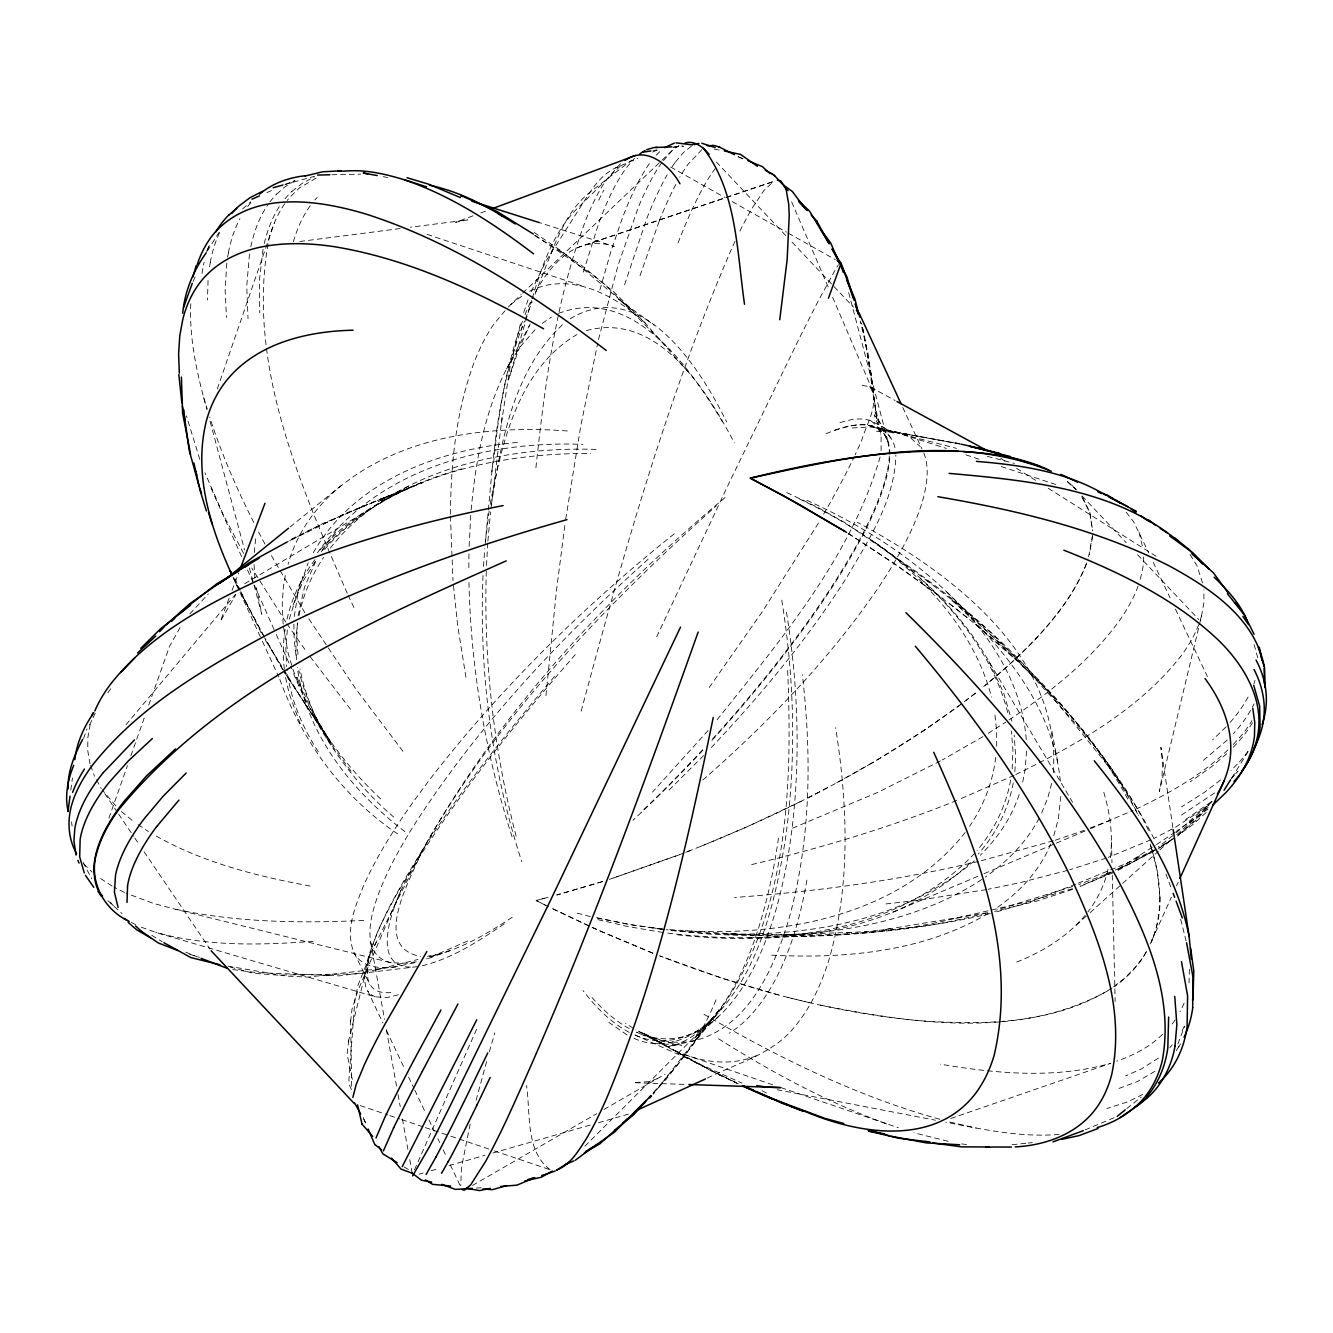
<?xml version="1.0" encoding="UTF-8"?>
<svg xmlns="http://www.w3.org/2000/svg" width="1333" height="1333" viewBox="0 0 1333 1333"><rect width="100%" height="100%" fill="white"/><g stroke="black" fill="none" stroke-linecap="round" stroke-linejoin="round"><path stroke-width="0.75" stroke-dasharray="5 3.75" d="M450.437 516.154L452.97 580.588M450.454 514.205C450.837 463.701 456.003 412.464 473.282 364.692A280.18 129.251 82.3 0 1 493.86 324.136L506.957 308.39M468.933 553.945L468.816 571.024M293.877 624.111L294.143 639.39L296.426 658.769M1026.543 751.112L1025.144 769.608L1022.311 784.037M1189.019 982.971L1189.486 966.492M469.116 546.447L470.732 515.338M486.295 571.24C483.562 660.568 493.743 750.296 516.271 836.757M254.286 552.495L255.836 536.599M350.596 1021.545L351.995 1009.298L357.944 990.519L400.933 890.527C475.381 740.898 592.652 616.346 716.304 505.874M996.651 746.263L996.651 731.284L994.668 712.339M1060.801 796.418L1058.335 819.045L1053.453 837.024M486.495 565.525L487.745 542.964M483.013 575.456C478.997 672.132 491.794 769.691 521.786 861.735M1014.846 771.74L1015.696 756.477L1014.163 735.05M483.496 566.458L484.779 548.696M1143.597 557.011L1142.981 567.175L1140.182 579.855M208.048 280.447L207.498 300.008M297.326 623.277L296.842 638.307L298.175 657.369M190.786 303.724C189.119 339.632 197.367 375.04 206.865 409.431M1110.356 857.785C1113.188 835.358 1110.022 812.63 1103.441 791.102M487.878 541.115L490.561 512.022M1092.543 536.682L1089.361 554.678M294.26 616.562L298.359 590.769L308.19 562.776M471.166 509.989C475.531 461.651 484.346 412.647 506.457 369.008L530.217 324.052M545.947 695.676L556.394 591.002L565.159 522.986M1012.18 769.041L1012.93 750.229L1011.364 731.051M485.112 544.897L492.444 465.817C497.176 418.612 505.007 371.191 522.319 326.802M491.894 471.765L492.444 465.817M485.412 541.698L489.128 511.072M1053.37 772.573C1061.118 654.703 949.946 572.007 857.286 522.286M493.593 462.934C498.275 414.013 506.007 364.859 523.402 318.67M535.916 467.716C544.864 384.237 555.911 299.775 585.504 220.745A198 56.752 -82.2 0 1 606.082 180.188L620.611 163.526M881.096 450.687L881.096 436.474L874.181 399.733L874.381 400.883L868.133 353.845L860.252 321.036M1092.643 534.633L1088.494 557.294M501.375 423.244L510.206 366.075L520.986 321.47M226.76 263.168L225.127 290.594L226.477 317.437M491.011 508.223L502.108 417.212M491.394 504.94C500.991 440.973 513.755 369.441 563.626 323.636M287.295 629.942L285.845 648.171L286.612 666.667M995.718 757.361C992.835 782.004 983.621 805.782 969.641 826.243M70.832 790.052L72.449 777.905M298.092 615.846L304.574 586.97L316.438 559.71M565.742 519.104L580.671 426.427L597.617 343.531M249.488 254.003L246.738 286.012L248.021 318.654M490.144 504.474C501.775 442.539 518.554 369.058 576.922 334.55M202.016 273.498L202.716 269.183A191.452 116.538 60.1 0 1 204.099 262.184M209.581 266.833L210.314 262.518M90.177 724.452L87.828 737.749L87.778 750.862L89.994 763.709M227.626 257.202L228.393 252.853M1172.89 827.576L1160.893 747.263L1162.526 762.343L1162.009 777.139L1159.36 791.585L1201.633 615.396L1203.932 602.416L1203.916 589.786M1010.631 780.105C1006.065 806.015 994.068 830.392 977.122 850.454M263.051 249.304L259.385 280.613L259.718 312.688M880.113 457.002C850.704 558.16 779.705 640.956 715.338 722.003M1108.04 869.116L1107.273 872.882A246.188 165.975 21.9 0 1 1087.895 911.905M250.854 246.738L251.47 243.906A191.802 110.622 66.5 0 1 267.916 204.682M348.729 1040.057L347.113 1054.22L353.062 1083.079M1051.62 783.471L1047.871 797.651L1040.906 814.78M289.244 619.178L302.608 576.556M470.149 1124.186L461.468 1167.558L460.735 1185.72M598.484 339.582L617.945 265.617L638.34 207.282A189.236 43.739 -78.1 0 1 658.919 166.742L662.301 162.093M554.528 676.414C492.927 749.246 432.658 824.51 388.203 909.306C378.289 929.751 343.331 999.517 394.335 992.185M348.263 1041.989L370.024 954.661M476.114 1100.192L487.211 1059.368M581.171 711.172C623.244 554.545 667.233 397.517 731.767 248.405A195.151 25.21 -71.3 0 1 735.033 241.34M599.883 289.977L610.964 251.237L622.461 217.846A192.785 46.888 -79 0 1 651.121 161.276M583.337 272.099L598.85 222.911A196.251 52.587 -80.8 0 1 627.51 166.325L634.491 158.46M489.378 1051.754L494.826 1032.875M508.539 379.988L531.634 300.525M532.2 298.542C541.665 267.017 552.562 233.991 575.923 209.814L623.078 163.292M624.594 284.745L646.805 218.495A191.169 41.706 -77.2 0 1 667.183 174.79M509.839 375.556L518.237 350.662L529.468 325.469M640.007 275.698L659.302 220.911M523.719 312.522L528.051 299.825M293.06 605.065L303.108 581.205L315.005 561.81M217.296 388.986L274.498 222.494M108.906 818.195L127.468 765.525M130.901 755.761L144.647 716.754M148.763 705.057L169.491 646.472L180.755 626.293M1019.178 794.635C1011.43 817.646 997.551 838.29 980.288 855.253M83.512 738.499L87.012 728.918M229.176 598.084L220.395 621.278L235.841 594.551M232.092 590.352L238.674 572.94M1177.872 1043.922L1184.454 1026.81M414.48 1169.874L477.197 1027.943M520.803 330.701L524.585 321.036M525.319 319.17L532.1 301.791M535.083 294.176L552.429 249.821C561.176 228.726 571.524 206.848 589.803 192.319L631.709 160.093M550.879 253.837L552.429 249.821M1086.262 564.142C1066.083 613.863 1025.41 651.587 985.154 685.429M678.014 242.956L683.429 229.426A191.769 34.458 -74.6 0 1 712.105 172.873L715.171 168.658M531.084 291.844L546.047 260.935L587.77 195.601C594.835 184.604 603.382 173.707 615.446 167.958L637.807 158.377M400.933 890.527C391.186 912.172 370.141 969.391 413.83 967.025M1050.787 843.972C1039.673 870.682 1019.262 892.727 995.434 908.739M193.102 281.413L195.634 275.781M206.565 251.387L209.098 245.755M1151.812 940.498L1171.39 897.226M1176.506 885.945L1178.205 882.179M656.702 636.724L729.718 481.63L798.267 340.432A223.794 5.399 -64.6 0 1 818.829 299.875L836.091 268.333M89.578 724.952L92.194 719.503M93.06 717.704L95.693 712.255M725.169 497.526C605.649 597.251 497.709 714.638 421.961 851.354L371.29 952.112L357.977 985.254L354.928 999.75L348.913 1079.98L349.179 1084.279L351.879 1090.827M421.961 851.354C411.231 877.78 370.357 946.713 420.378 956.461M374.473 945.647L376.156 942.314M506.457 369.008L519.22 347.946L535.649 329.001M1039.207 818.112C1026.71 841.956 1007.331 861.635 985.404 876.997M313.272 552.778C353.995 480.88 439.323 449.404 517.754 442.373M823.611 514.155L827.726 507.057A308.823 43.506 -54.2 0 0 854.303 456.569M818.479 523.019L762.309 611.697L708.323 688.811M1176.306 1050.654L1179.455 1045.555M1231.709 777.989L1248.038 751.695M207.315 251.071L219.029 232.359M836.874 267.133L838.457 264.717M322.236 550.012L335.999 531.55M107.84 692.827L112.539 686.228M663.434 160.543L672.365 150.346L678.914 145.464M675.464 161.993L683.546 152.445L691.377 146.247M719.037 1009.748L653.27 1094.276M965.192 832.492C899.775 915.354 785.004 936.333 684.995 930.817M652.903 1093.627L666.15 1079.263L722.053 1007.315C788.719 909.822 792.435 784.171 787.62 670.099M722.053 1007.315C702.908 1034.325 666.3 1053.603 633.991 1038.274M189.886 613.846L208.315 593.935M125.935 724.802L235.408 594.451M708.14 730.467L652.504 792.102M324.602 549.496C359.86 508.323 410.314 483.212 461.818 468.833M1211.414 801.633L1194.985 820.062L1178.155 834.925M1231.359 778.672L1238.024 771.024A193.135 115.005 -9.1 0 1 1235.191 774.24L1232.075 777.389M317.337 552.945C376.906 469.483 484.979 440.49 582.904 444.372M575.239 654.653C510.172 729.418 447.471 807.098 397.517 892.96A274.381 52.737 -50.8 0 0 376.939 933.517L368.658 955.628L364.875 973.357L364.692 980.488L365.659 986.437L382.854 1022.894M653.487 1092.527L679.663 1062.334L711.239 1019.145L693.76 1039.007L718.187 1016.862M1230.092 722.469L1232.009 720.27A190.702 106.99 -15.4 0 0 1249.771 693.693M1233.392 744.381L1242.589 734.083A188.42 108.14 -13.2 0 0 1251.954 720.686M974.573 853.42C896.626 936.049 771.457 946.247 664.867 932.75M1016.712 962.059C1043.339 951.512 1068.599 935.966 1086.712 913.438M319.953 549.946C347.68 518.92 384.454 497.276 422.994 482.446L370.324 503.207L313.072 528.318L288.461 540.598M1208.081 807.231L1196.534 819.845L1176.306 836.541M1233.275 747.296L1236.324 744.047A190.969 109.906 -12.9 0 0 1253.52 721.036M656.169 155.228L661.201 150.296M711.289 747.546C761.076 694.86 807.698 638.79 846.688 577.556C868.766 539.848 894.893 500.058 895.859 454.953M1237.241 764.226L1230.992 770.591M508.206 307.107L521.17 294.526M1226.11 726.852L1212.547 739.898M703.557 755.594L668.2 790.919M584.82 1146.23L712.655 1018.895C759.127 971.89 774.59 903.957 785.17 840.89C796.617 760.76 794.551 678.93 781.605 599.1M1206.182 812.497L1192.868 824.544L1177.339 836.074M1227.176 740.098L1200.866 762.459M276.781 194.035L284.362 187.303L295.709 180.088M1162.559 1034.275C1149.879 1046.955 1133.5 1055.436 1116.637 1061.151M522.669 293.093L672.365 150.346M1226.76 753.728L1211.964 766.408L1190.286 781.804M1227.91 749.912C1201.6 775.173 1169.391 793.202 1136.699 808.798M648.105 559.277C559.21 639.107 476.348 727.268 412.014 828.376A312.705 77.864 -46.8 0 0 377.822 895.776C372.74 910.572 368.075 926.368 370.674 942.148L384.537 1019.378M1076.164 925.185L1088.544 914.038M1090.094 912.655L1158.227 851.37M1159.777 849.987L1170.607 840.24M1176.806 834.658L1209.314 805.415M291.994 191.352L302.508 183.138L314.388 176.939M974.356 860.868C890.811 932.034 772.623 941.281 667.75 930.117M702.858 779.988C767.108 723.686 827.077 661.701 875.848 591.352A324.186 96.426 -43.2 0 0 923.536 497.359C927.151 482.863 929.434 467 923.702 452.72M1176.073 832.842L1212.13 801.4M242.606 208.914L250.854 201.75M567.358 430.976C485.162 424.81 394.018 436.841 330.934 494.576A326.702 220.112 21.1 0 0 288.078 564.176M1172.94 835.574L1158.31 847.022M983.754 686.495C1014.946 661.035 1044.539 632.942 1067.45 599.633A234.391 102.208 -31.2 0 0 1088.028 559.077M712.655 1018.895C692.477 1039.007 660.202 1047.688 633.991 1034.458M1220.545 779.988L1204.582 792.202L1181.505 806.898M290.127 526.935L343.181 483.946M510.689 304.524L523.202 295.11M1126.835 1108.589L1141.198 1097.042M1207.931 809.131L1176.139 831.442M674.231 533.817C584.537 605.649 501.725 686.678 431.242 777.589C405.682 811.33 381.305 846.455 363.792 885.162C355.428 905.907 344.88 930.167 353.878 952.395L369.708 984.354M975.773 692.96L966.058 700.475M1113.738 986.653L1125.052 977.789L1136.016 966.492A217.329 146.83 27.2 0 0 1146.847 950.762M964.276 701.758L977.422 691.594M1214.68 792.902L1179.505 816.346M1211.03 801.999L1185.57 819.528M542.264 323.352L551.445 317.121M1158.494 1058.002L1141.515 1068.866L1125.702 1075.864M701.958 149.563L687.961 164.409A190.969 39.207 -76.3 0 0 679.78 177.222M961.093 704.241L924.102 730.367L883.679 756.011A486.228 212.114 -31.2 0 1 871.615 763.276M960.993 704.307C877.164 766.225 783.554 813.93 686.728 851.904M1208.981 805.132L1175.356 827.343L1154.411 838.224M1174.706 837.691L1158.41 848.371M1170.474 840.64L1157.977 848.904M504.224 923.919C478.53 941.065 451.937 958.827 421.461 965.958M1009.081 719.92C1050.237 692.177 1090.227 660.901 1119.603 620.412A216.946 101.958 -27.6 0 0 1138.999 583.554M1154.978 1071.315L1137.382 1081.53L1116.721 1089.294M1118.487 868.749L1155.444 845.289M1156.477 844.589L1175.373 831.959M1135.866 858.385L1139.915 855.686M1189.119 822.761L1193.402 819.912M512.222 917.254C485.645 934.8 457.402 951.345 425.727 957.494M1152.962 850.704L1117.97 870.432M981.755 879.497C923.736 917.671 853.337 931.55 784.937 935.133M570.141 318.82C641.573 275.464 700.208 368.175 726.685 422.011M988.203 733.3L1005.782 722.169M1173.123 838.857L1159.693 847.005M1107.623 990.869C1019.262 1039.94 911.855 1023.377 817.296 1004.515M988.17 913.422C923.036 952.179 844.372 958.994 770.174 955.078M1112.122 987.92C1054.903 1024.494 983.404 1025.327 917.87 1020.545C829.409 1012.214 743.114 988.003 660.418 956.128M1156.761 849.354L1128.218 864.484L1115.238 870.016M244.755 583.704L372.54 507.64C437.391 467.3 515.221 453.137 590.702 453.437M982.938 736.649L942.264 759.943M871.582 763.209L833.925 784.304M1153.562 851.57L1115.504 870.699M472.515 1185.437L596.751 1113.638M603.949 1109.489L665.167 1074.115M289.761 540.615L323.003 523.452L388.769 495.843M1142.831 1094.41L1128.101 1101.691L1106.973 1108.506M576.956 247.821L724.286 198.134L585.97 244.722C567.941 249.338 554.245 263.251 543.981 278.114A250.221 94.743 -89.6 0 0 534.05 294.893M940.431 760.943L878.58 792.035L789.786 829.343M1154.961 849.638L1129.384 862.201L1077.78 883.329M827.476 787.736L807.865 797.9M408.281 486.462L377.656 501.958L409.331 488.011L347.147 512.672L287.045 542.064M467.65 940.998L426.66 958.877M801.233 801.25L746.98 826.86L698.109 847.488M707.39 1078.097C737.399 1062.851 773.307 1054.17 794.985 1026.377A311.572 155.328 78 0 0 829.176 958.977C850.887 883.962 847.588 804.149 835.658 727.735M1109.073 873.665L1079.913 886.595M1014.046 775.389L958.56 799.717M1015.829 774.54C1076.664 744.647 1138.449 710.072 1181.055 655.953A200.233 102.374 -22.6 0 0 1199.3 622.944M1112.888 872.815L1079.947 886.128M1150.862 839.807L1108.206 857.369M677.781 934.866C777.189 945.647 889.827 935.699 967.175 865.7A322.119 215.08 15.1 0 0 972.907 859.968M266.933 192.602L272.549 190.136M285.662 184.371L295.026 180.255M1090.527 828.676L1133.083 810.381M558.56 313.405C632.808 284.995 690.094 367.658 722.486 421.944M316.138 178.072L299.525 187.87L289.728 197.401A192.135 109.039 68.1 0 0 287.195 200.483M652.587 152.045L658.302 149.579M615.446 167.958L617.362 167.142M1105.973 873.948L1113.388 870.799M892.743 912.289L982.121 874.498M984.037 873.698L1054.386 843.939M1056.303 843.139L1088.628 829.476M1085.162 1129.884L1107.673 1120.42M1109.506 1119.637L1115.171 1117.254M1113.705 871.482L1078.847 884.529M529.701 291.211C570.157 270.899 615.629 295.343 645.489 323.336M956.727 800.483C889.877 827.46 820.645 848.171 750.562 864.834M383.954 497.809L424.477 481.363M1075.848 884.112L1031.325 901.508L996.401 911.955M449.521 950.729L426.443 959.193M380.088 499.159L385.07 497.209M685.762 852.337L691.061 850.271M1090.094 828.06L1111.439 819.828M683.996 853.037L609.564 879.363M657.302 1078.664L649.354 1081.613L633.442 1082.679L687.095 1084.479M473.015 215.829L455.603 222.294L467.716 219.862L410.381 227.243M480.746 212.963L488.495 210.081M679.097 854.92L609.997 879.13M1072.548 889.411L1037.057 900.958L994.618 911.339M950.762 1118.504L1110.856 1063.267C1055.319 1079.063 996.451 1073.715 940.332 1064.151M1055.286 840.223L1084.279 830.309M726.068 197.467L775.389 180.838M726.252 197.467L773.39 181.571L763.859 190.619L752.329 207.848A195.151 25.21 -71.3 0 0 739.015 232.992M1072.565 888.678L1029.976 901.125L945.514 920.636C898.042 931.584 849.254 935.333 800.65 936.482M756.278 1055.786C729.168 1067.033 698.192 1061.984 672.532 1049.304M839.99 422.544L853.637 419.079L864.7 418.929L870.949 420.828L895.276 433.625L883.412 429.992L958.927 443.739M1106.29 858.102L1069.733 869.749M398.367 994.801L387.353 997.501L375.356 996.851L155.644 932.317L140.515 926.935M602.349 881.58L556.744 894.976M586.32 330.617C657.652 311.272 706.373 389.719 734.333 442.789M602.499 881.613L556.861 895.026M1072.648 886.528L997.317 909.723M1053.37 840.79L980.471 860.935M419.145 1174.156L423.128 1173.023M431.109 1170.741L439.074 1168.441M449.038 1165.592L484.912 1155.294M492.893 1153.012L590.536 1124.985M598.517 1122.703L628.41 1114.138M1067.816 870.299L1020.128 882.629L988.153 889.261M673.232 1045.239L668.799 1046.388L694.876 1040.623C748.38 1026.61 773.523 969.324 788.32 921.086C810.981 841.24 811.88 756.677 802.349 674.715M284.929 184.487L314.338 176.356M414.663 962.709L395.868 966.792L307.79 977.139L285.978 976.039L228.176 966.175M985.853 913.038C921.37 930.551 854.153 935.816 787.52 934.9M547.346 897.492L536.066 900.491L548.863 906.94L536.066 900.491L548.163 897.359M232.725 969.591L257.069 972.657L339.149 975.889L365.392 972.44L417.912 959.477M376.406 969.974L380.205 969.008M439.74 953.945L427.476 956.261M990.252 913.505C942.364 925.235 893.127 930.784 843.906 932.7M978.489 861.401C898.425 880.546 816.579 891.477 734.533 897.476M694.876 1040.623C674.731 1045.172 653.52 1039.957 635.891 1029.826M987.753 912.722L885.479 929.451C837.524 937.016 788.753 937.349 740.398 934.4L668.316 929.551M986.187 889.611L920.087 900.042L884.262 904.141M852.32 427.993L870.316 426.91L906.573 434.008M652.937 150.612L656.936 149.979M672.932 147.48L682.913 145.93M416.213 961.76L406.915 963.226L391.269 962.759L173.673 908.806L153.445 903.424L126.268 893.227M885.479 929.451L891.627 928.484M955.828 918.304L963.059 917.154M585.97 244.722L595.218 243.456L604.649 244.006L614.263 246.405L539.149 222.561M299.792 241.49L400.133 228.56M325.902 975.756L329.751 975.273M395.868 966.792C381.021 969.158 361.343 967.725 353.878 952.395M417.529 966.625L356.794 973.89L277.614 975.106L253.353 973.29L229.043 966.742M1012.114 1144.714L1026.26 1143.247M1028.293 1143.031L1032.342 1142.614M313.172 941.365C260.701 945.18 206.782 946.697 155.644 932.317M476.264 1188.086L482.379 1187.67M1059.185 1134.433C1020.928 1137.616 983.004 1129.434 945.664 1122.169M851.52 932.384L747.813 935.749L709.739 934.15L666.217 929.734M363.709 920.437C300.258 923.336 235.958 922.619 173.673 908.806M673.715 146.797L683.796 146.463M748.996 937.749L807.448 936.316M331.867 174.74L360.693 174.156M862.234 385.437L869.666 386.62L895.176 400.533M876.497 431.242L895.309 432.159L946.33 448.421M727.585 934.166L795.118 935M732.917 933.916L740.398 934.4M654.786 1043.472L681.48 1045.255L660.118 1040.79L641.19 1032.275L716.321 1073.365L736.699 1083.179M662.751 929.001L629.259 924.502L595.901 917.887M661.701 929.384L631.459 924.802L595.268 917.371M961.593 1143.897L967.558 1144.68M664.6 929.518L651.637 927.651M662.918 932.483L627.91 926.535L594.968 918.97M904.307 433.625L959.627 443.756M383.271 176.706L387.553 177.506M714.288 149.079L720.27 150.212M777.122 1089.711L935.516 1120.22M310.106 886.045C256.702 876.148 202.883 862.601 155.344 835.558M948.03 1141.265L913.955 1132.8M873.698 427.393C884.979 428.843 893.893 438.424 895.243 449.604M949.646 1122.036L976.123 1128.035M959.993 444.122L896.792 432.409L900.991 433.208L870.316 425.744M809.598 1002.766L786.253 997.017M590.386 916.587L573.89 912.339M955.694 442.756L958.527 443.472M868.733 425.577L956.494 448.371M987.403 456.369L1014.396 463.401M778.389 994.951L722.569 978.389L659.268 955.778M939.748 1119.253C855.969 1096.076 777.489 1057.069 702.624 1013.497M391.269 962.759C380.821 961.026 372.39 952.595 370.674 942.148M189.586 954.261L199.45 957.377M965.942 454.886L981.638 460.068M1001.25 466.533L1056.186 484.629M781.055 1087.661L898.375 1127.768M427.093 234.391L584.604 286.762M360.243 1105.59L387.853 1114.921M389.819 1115.588L399.683 1118.92M401.65 1119.587L423.344 1126.918M425.327 1127.585L448.988 1135.583M450.954 1136.249L492.377 1150.246M494.36 1150.912L549.579 1169.558M685.262 1054.786L773.223 1084.979M886.612 1123.886C826.76 1102.108 770.457 1071.632 716.721 1037.641M652.737 953.212L592.469 927.668M653.053 953.212L601.583 931.767L550.562 907.656M738.299 156.877L744.081 159.194M550.046 1169.624C525.269 1151.262 530.601 1112.855 526.552 1085.429M185.67 952.145L197.217 956.794M124.469 892.427L113.855 887.078M786.837 492.593L816.746 506.873L845.105 522.786L913.088 569.391C963.759 605.749 1011.247 647.205 1051.154 695.276L1095.443 750.096C1118.337 778.289 1139.232 808.348 1155.144 841.073M634.841 1034.875L742.064 1083.146M903.174 434.208L909.972 437.291L920.253 446.572M806.848 500.308C857.919 523.352 906.357 553.295 946.947 592.152L1033.442 676.514C1074.715 717.471 1113.022 762.759 1138.515 815.413M638.49 1031.259L711.422 1070.949L737.882 1083.312M589.219 926.185L552.079 908.539M719.253 1074.815L723.153 1076.597M799.35 498.859C841.406 518.937 881.246 544.014 916.221 574.89M131.184 922.386L136.782 925.119M786.437 612.23A350.462 151.729 85.3 0 1 636.491 1032.175L664.367 1044.239L652.637 1038.374L698.292 1063.801M694.676 1062.001L738.865 1084.212M738.115 156.528L743.547 159.277M375.356 996.851L371.007 994.635L367.758 991.152M762.009 1090.761L769.158 1094.426M870.949 420.828L877.331 426.31L880.846 434.991M627.093 1034.958L608.881 1022.394M670.666 167.008L724.969 197.551M732.2 201.616L786.487 232.159M788.303 233.175L835.358 259.652M112.105 886.095L97.759 876.664M629.209 1032.342C610.647 1022.428 595.701 1007.098 583.021 990.552M558.994 250.387L581.555 265.417L604.649 284.246L670.349 350.329M534.633 235.641L562.709 252.62M151.762 935.316L162.143 941.665M534.216 232.475L563.442 252.454L631.375 309.439L618.629 299.375L654.17 325.085M633.292 1028.326L625.51 1023.294M404.182 1166.942L409.464 1170.174M848.071 533.35L894.876 563.859L943.097 598.7M1000.716 458.335L1005.998 461.668M1016.546 468.316L1037.657 481.613M1048.205 488.261L1157.211 556.961M848.305 533.533C962.093 606.782 1076.264 693.793 1139.065 816.846M138.132 824.66L148.396 831.509M535.083 235.208L593.068 275.148L614.813 292.827L644.156 321.903L688.628 372.54M871.665 540.182C925.802 578.689 974.373 631.359 991.502 697.059M876.364 543.414C921.086 574.806 961.743 613.613 988.919 661.435L1072.615 802.316M926.135 580.005L960.96 606.782L992.219 634.008L1014.446 656.419L1065.667 712.455C1098.275 748.363 1128.251 787.42 1149.013 831.475M882.646 548.013L932.117 584.404M397.667 833.925C342.431 796.734 302.158 741.148 279.597 678.797M949.713 603.782L969.058 619.129M1067.3 481.646L1076.331 489.911M121.386 811.547L134.7 822.378M1067.633 481.63L1076.131 489.428M975.339 624.277L1016.962 660.751M393.802 817.112C359.81 788.253 332.85 752.062 311.605 713.022L319.67 725.619L286.045 674.948M107.856 900.641L122.086 913.638M920.12 578.372C960.61 615.279 995.584 661.401 1008.464 715.504M1022.544 666L1033.442 676.514M946.947 592.152C987.62 631.275 1022.144 682.029 1026.243 739.815M380.671 798.934C342.498 763.059 311.605 719.47 292.377 670.616M83.846 863.917L91.994 872.049M115.804 805.882L102.374 789.919M1082.029 495.943L1126.185 542.681M1137.582 554.745L1198.834 619.578M716.271 161.943L786.303 236.074M792.019 242.123L853.487 307.19M869.666 386.62C880.663 402.549 866.55 423.511 861.918 439.657A308.823 43.506 -54.2 0 1 855.153 454.786M1072.049 485.395L1075.931 489.544M110.256 902.208L115.638 908.306M351.012 771.057L334.2 748.463L283.712 671.149M350.529 709.273L309.139 655.336M402.916 751.262L355.811 688.911L305.973 614.563M1126.252 512.222L1133.667 521.919L1148.829 552.928M890.827 437.99L874.165 414.78L877.664 423.944L864.017 332.717L860.851 322.253M286.945 623.777L306.79 652.154M265.25 639.873L308.406 709.206M305.324 704.69L330.551 741.748L311.056 709.623L296.842 677.147L306.74 705.107M104.724 793.568L117.437 812.364M118.604 814.08L133.633 836.291M134.8 837.99L139.415 844.822M144.047 851.67L209.981 949.063M285.862 622.128L251.737 567.941M1081.779 496.742L1089.894 512.722L1092.493 530.867M331.667 744.647C316.854 721.903 305.157 696.942 298.842 670.499M318.287 751.745C302.291 727.268 290.661 699.542 287.028 670.382M1082.896 498.009L1089.761 512.305L1092.71 530.984M282.696 669.516L264.784 638.224M304.907 612.847L269.783 552.912M1190.119 554.561L1197.001 565.809L1202.766 583.687M1127.751 799C1095.176 738.999 1049.821 686.895 998.784 641.889L950.746 599.15C1004.382 647.555 1055.003 709.872 1060.618 784.72M329.151 742.031C315.421 719.537 304.974 694.86 300.008 668.916M283.146 670.182L265.534 638.974M243.606 553.412L222.944 514.088L204.932 472.765M264.517 637.157L240.123 592.285M261.301 633.042L243.456 597.617M363.726 1119.387L365.742 1123.019M96.426 779.738L101.241 788.436M265 544.097L258.369 531.634M83.046 862.368L91.81 878.83M263.834 636.391L233.542 578.022M988.919 661.435L1003.816 693.36L1011.847 721.236M253.787 522.469C236.558 488.478 221.345 453.387 209.681 417.079M386.403 1030.376L405.032 1069.583M408.581 1077.064L413.897 1088.261M414.796 1090.127L425.444 1112.538M428.993 1120.003L434.308 1131.217M437.857 1138.682L439.64 1142.414M443.189 1149.896L446.738 1157.361M450.287 1164.825L460.935 1187.236M1153.262 562.293L1170.124 597.9M1175.439 609.131L1207.398 676.597M237.541 587.003L233.492 578.272M347.247 593.285C299.275 482.846 245.289 360.86 269.149 237.957A192.135 109.039 68.1 0 1 285.962 202.099M348.096 595.101L354.045 607.798M902.791 407.481L921.969 448.938M233.142 577.439L239.174 590.586M240.023 592.452L261.535 639.373M262.401 641.256L278.747 676.914M234.975 578.689L240.123 590.169M240.756 591.569L245.722 602.616M211.114 488.195L241.59 556.594M247.521 569.907L253.437 583.204M254.286 585.104L275.448 632.608M276.298 634.508L291.527 668.716M791.669 201.883L828.559 287.845M832.658 297.392L871.999 389.086M363.276 1117.587L365.925 1123.752M886.712 439.407L875.198 411.814L876.597 418.029L871.115 373.723L861.751 323.552M300.242 723.836L289.178 693.71L285.812 678.58A339.715 223.377 9.2 0 1 284.579 671.032M292.86 669.183L299.159 685.829M1165.892 873.981L1171.724 889.528M90.644 765.509L94.493 776.256M199.8 459.402L186.437 415.863M1150.196 844.039L1151.212 847.138M512.072 836.707C485.595 754.661 470.882 668.749 468.966 582.554M1150.479 845.472C1159.227 871.182 1162.776 899.242 1156.594 925.935A217.329 146.83 27.2 0 1 1150.296 943.981M203.632 397.384L207.265 409.198M1139.065 532.317L1143.081 549.163M1151.712 848.688L1157.327 871.282L1159.86 896.909M291.777 665.5L287.995 652.62L283.379 626.077M1254.136 644.572L1257.952 658.519M210.097 421.478L244.589 550.012M249.438 568.091L261.835 614.28L255.853 585.187M848.671 292.594L888.644 444.022M1180.671 919.303L1186.087 940.865M870.949 372.823L871.232 374.723M1051.904 731.25L1058.235 764.775M386.37 1029.543L396.601 1086.445M398.05 1094.576L400.25 1106.773M402.433 1118.97L407.915 1149.446M409.748 1159.61L411.93 1171.807M465.933 677.264L457.669 625.494L453.153 582.521M283.146 624.061L282.213 604.099L283.246 588.553A326.702 220.112 21.1 0 1 285.762 573.39M71.599 821.911L72.065 826.043M254.053 564.525L254.853 577.572M1111.505 841.989L1111.972 862.701M1112.272 875.131L1115.154 1001.483M350.579 1020.045L351.695 1087.128M1146.063 952.395A223.844 151.229 27.2 0 1 1114.771 986.42M1160.16 896.976A223.844 151.229 27.2 0 1 1151.145 942.381M1255.036 680.363A190.702 106.99 -15.4 0 1 1253.936 683.696M659.302 220.861A190.969 39.207 -76.3 0 1 676.431 183.271M264.251 243.572A194.151 110.522 67.8 0 1 280.813 204.382M285.012 198.784A194.151 110.522 67.8 0 1 291.96 191.302M210.247 262.468A191.219 115.238 61.4 0 1 219.995 231.792M778.489 838.057A341.381 136.966 88.3 0 1 673.248 1045.522M1180.538 1043.872A193.718 129.551 37.9 0 1 1178.572 1047.022M293.36 241.806A197.751 109.673 70.2 0 1 310.622 205.249M314.921 199.9A197.751 109.673 70.2 0 1 317.204 197.401M228.376 252.837A190.719 112.539 64 0 1 239.94 218.712M247.688 206.532A190.719 112.539 64 0 1 252.154 201.166M404.932 831.642A350.446 232.708 12.7 0 1 297.342 667.266M296.543 659.735A350.446 232.708 12.7 0 1 297.792 622.644M299.075 615.396A350.446 232.708 12.7 0 1 323.552 557.494M330.317 548.146A350.446 232.708 12.7 0 1 598.8 449.488M629.209 1028.576A350.462 151.729 85.3 0 1 591.352 996.767M1247.988 751.279A191.969 113.055 -10.4 0 1 1237.307 764.242M834.908 430.142A350.446 84.479 -47.4 0 1 889.311 452.12M889.294 455.936A350.446 84.479 -47.4 0 1 711.439 740.198M702.674 749.729A350.446 84.479 -47.4 0 1 641.073 812.214M672.182 166.675A191.169 41.706 -77.2 0 1 675.481 161.926M598.734 200.233A195.351 54.77 -81.7 0 1 603.816 190.236M269.982 201.816A191.802 110.622 66.5 0 1 276.747 193.985M207.881 249.188A191.452 116.538 60.1 0 1 209.264 245.522M806.882 880.113A339.515 157.211 82.1 0 1 729.184 1033.258M1172.29 1044.872A195.584 131.151 36.3 0 1 1169.807 1047.688M1184.42 1026.143A195.584 131.151 36.3 0 1 1180.905 1032.725M1254.086 703.807A191.102 108.59 -14.2 0 1 1252.403 707.14M1250.554 710.472A191.102 108.59 -14.2 0 1 1233.492 733.6M826.043 433.692A350.496 84.929 -47.3 0 1 711.222 741.181M702.874 750.229A350.496 84.929 -47.3 0 1 632.958 820.295M716.038 999.817A294.243 98.175 -85.8 0 1 695.459 1040.373M1013.23 782.954A322.119 215.08 15.1 0 1 978.305 854.053M524.969 314.755A250.221 94.743 -89.6 0 1 533.183 296.576M284.346 669.149A339.715 223.377 9.2 0 1 285.262 628.226M287.028 619.145A339.715 223.377 9.2 0 1 315.055 559.527M321.22 551.729A339.715 223.377 9.2 0 1 372.457 507.59M1175.156 1019.862A196.901 132.45 34.1 0 1 1171.807 1024.477M1184.087 1003.149A196.901 132.45 34.1 0 1 1180.055 1011.764M1201.633 615.396A200.233 102.374 -22.6 0 1 1199.95 621.045"/><path stroke-width="1.5" d="M181.405 377.089L182.604 413.063L190.552 454.236M1191.252 958.877L1189.186 936.749L1173.19 829.643M1264.984 687.545L1264.484 667.433L1258.419 647.505M1193.052 996.517L1193.785 971.057L1190.619 947.913M1192.668 1007.548L1193.052 977.372L1186.57 942.814M182.704 313.238C184.737 291.31 193.435 270.549 206.248 252.77M1264.434 683.812L1264.301 668.266M68 811.347L70.032 796.118M74.865 759.71C76.647 742.648 84.096 726.685 93.727 712.672M779.755 319.737L787.153 259.602L789.236 215.313L788.736 204.366L785.937 188.503L780.788 180.871L777.372 180.172M127.568 885.912L127.002 902.424M1175.006 1045.838L1176.872 1024.61L1174.723 996.401M352.878 1097.376L356.194 1084.445L364.226 1065.05A204.799 18.179 -57.5 0 1 384.787 1024.494L426.86 951.512M713.238 717.471C686.695 846.922 657.352 977.006 606.215 1099.308A215.346 38.907 -74.7 0 1 585.654 1139.865C577.939 1151.379 570.241 1165.192 556.411 1170.057M183.554 307.556L192.269 283.279M192.868 276.997L196.284 265.4M383.437 1150.846L393.668 1127.768M698.159 632.075C639.373 797.067 579.305 961.993 505.973 1121.203A191.719 14.746 -67.9 0 1 485.395 1161.759L470.649 1184.887L464.317 1190.169L462.251 1189.736M376.006 1137.965L384.77 1117.571A195.384 7.631 -60.7 0 1 413.397 1061.135M73.732 765.325C67.766 779.822 64.517 796.034 68.2 811.53M240.123 569.074L264.967 503.324M828.41 298.275L840.723 264.334L840.79 262.701L837.157 260.668M91.794 716.021L93.21 712.705M1179.905 878.414L1224.177 780.588M680.53 627.143L550.396 900.608L450.287 1105.64A188.436 3.183 -64.2 0 1 429.726 1146.197L412.663 1175.873M490.144 1077.497L477.047 1104.807M82.579 739.448C74.631 754.695 67.433 771.307 68.133 788.903M487.761 1052.937L464.767 1100.258A191.002 5.315 -64.8 0 1 436.041 1156.911M476.764 1019.778L402.249 1166.642M422.344 1071.265L457.952 1003.966M413.43 1061.068L440.923 1009.997M436.108 1156.761L426.077 1174.523M448.388 1161.31L441.523 1173.323M1224.077 790.252L1230.609 779.738M156.777 826.493L178.905 800.117M103.441 772.49L134.516 739.898M650.837 1095.559L633.792 1114.655L614.396 1130.367M140.748 648.338L160.427 628.909L190.552 605.265M1233.958 781.505L1236.591 778.639A192.852 116.354 -7.4 0 0 1257.152 738.082C1265.567 700.458 1243.622 664.267 1217.346 639.173C1173.79 598.217 1118.887 572.007 1063.834 550.196M120.77 672.615L134.65 657.985M159.61 631.659L164.409 626.593M165.425 625.51L190.019 603.516L220.145 582.571M646.138 1100.425L614.346 1132.267L595.901 1144.997M649.721 1097.942L651.504 1096.159M228.859 215.096L236.757 208.231M186.17 773.023L163.043 796.368L144.197 818.745A194.868 79.913 -33.7 0 0 115.521 875.248L114.421 892.194L118.037 907.323M137.516 653.053L155.844 635.958M171.707 621.178L174.673 618.412M181.021 612.497L185.47 608.348M615.03 1130.267L599.85 1143.847L584.354 1152.895M622.511 1123.302L626.993 1119.12M634.475 1112.155L644.955 1102.408M186.637 607.315L216.413 584.071L259.069 558.277M1212.763 805.115L1225.71 792.752A196.851 119.603 -6.5 0 0 1254.453 736.249L1254.77 722.319L1252.737 708.24M152.362 738.565L128.301 760.976L108.856 782.738A190.986 86.178 -29.6 0 0 80.147 839.257L79.68 856.802L84.229 872.865M175.439 748.963L146.547 775.873L123.736 801.733A192.052 82.763 -31.7 0 0 95.026 858.235C92.71 870.949 94.21 884.612 100.925 895.826M227.443 577.739L288.528 528.235M1117.254 1116.288L1125.235 1109.872M259.635 194.101C272.465 183.304 288.878 177.472 305.424 175.739M595.368 1145.314L575.373 1160.193M219.712 583.287L249.671 562.459L287.045 542.064M639.757 153.895L645.039 150.512M625.06 160.46C645.822 144.83 669.882 165.409 679.963 183.787M664.534 147.68L674.381 143.098M1134.866 1107.406L1146.98 1098.259A190.602 125.635 43.8 0 0 1175.089 1045.872M556.461 1170.291L570.174 1161.493M585.604 1151.595L592.469 1147.196M215.529 585.487L232.942 574.556M234.008 573.89L239.19 570.624M244.389 567.375L247.855 565.209M552.445 1171.04L541.198 1177.256L524.719 1180.971M1120.287 1117.537L1139.065 1104.557A191.335 125.519 45.3 0 0 1167.808 1048.088L1168.641 1017.029M555.161 1171.09L541.698 1175.539M1098.109 1128.468L1079.03 1135.616L1061.801 1139.348M635.924 1110.706L705.507 1078.947M251.954 199.2L259.435 195.901M262.684 191.236L250.054 197.651L238.974 206.015A191.219 115.238 61.4 0 0 231.692 213.497M534.766 1177.606L516.971 1185.154L500.758 1186.437M564.642 1164.825L573.973 1160.826M506.207 560.876C366.175 623.294 217.162 689.544 117.804 810.797A189.569 81.613 -31.7 0 0 97.226 851.354C87.895 878.364 102.308 908.223 127.451 920.57M1083.296 1130.684L1052.953 1141.881M646.788 149.663L653.803 147.58L671.849 146.863M694.426 144.714L695.926 144.147M492.36 208.648L635.508 155.494M305.14 176.023L322.536 171.79L341.914 170.774L338.282 171.041M1097.242 1127.551C1114.171 1122.736 1129.668 1113.272 1141.814 1100.525A189.053 123.769 45.9 0 0 1162.393 1059.985C1174.923 990.886 1141.814 923.752 1109.706 864.734C1055.053 770.974 983.154 688.478 905.957 612.697M567.042 519.637C464.484 548.596 363.709 585.12 268.799 633.875C204.016 668.733 137.799 707.19 91.794 766.058A189.336 89.961 -27 0 0 71.232 806.598C67.167 822.344 68.533 839.457 76.631 853.703M506.757 1185.57L492.344 1189.686L482.813 1188.969M528.101 1179.438L533.933 1177.772M273.165 187.736L282.963 185.037M490.277 1188.37L479.447 1190.602L466.517 1188.336M503.141 505.557C418.962 522.286 335.699 545.547 257.286 580.755C203.199 606.198 148.446 636.224 110.756 683.896A207.365 112.855 -18 0 0 94.793 711.006M840.023 262.834L843.406 272.665M642.956 152.179L650.937 150.929M692.91 144.364L698.909 143.431M675.998 142.814L692.36 144.914M342.914 171.291C371.657 168.141 399.533 178.222 426.493 186.803M472.182 1188.353L455.386 1189.403L441.773 1184.321M685.312 142.798C695.01 140.515 703.424 147.297 709.123 154.378M989.553 1146.98L961.643 1146.863L932.65 1142.981M353.145 330.201C307.406 331.167 257.469 343.014 227.093 379.822A236.458 157.411 40.1 0 0 206.515 420.362C193.135 473.065 210.214 527.735 232.292 575.556M1011.447 1147.063L991.702 1147.013M1015.246 1146.88C1043.289 1145.514 1072.149 1135.683 1091.294 1114.338A195.968 124.885 52.4 0 0 1111.872 1073.798C1125.952 1005.299 1098.259 936.782 1070.032 875.581C1029.126 792.552 974.773 716.871 915.304 646.205M707.19 145.697L714.771 145.597L720.02 147.346M655.553 147.396L657.302 147.346M712.039 145.53L713.422 145.497M317.454 175.04L329.818 174.79M688.894 1084.529L780.555 1087.595L766.908 1087.128M891.26 1136.266L926.552 1142.931L959.66 1144.747M958.494 451.37C888.211 449.038 818.295 461.301 750.312 478.18L782.471 495.16L844.955 531.4M940.631 1144.097L945.18 1144.247M963.509 451.604C992.568 453.32 1022.144 457.519 1048.721 470.016M985.604 1147.013L990.686 1147.313M949.146 473.382C1026.86 480.38 1112.222 488.211 1175.323 538.815M701.824 143.248L715.188 147.613M976.472 461.385C1020.811 464.984 1066.767 471.699 1105.507 495.026M930.034 1141.981L898.975 1138.282L868.649 1131.067L884.845 1133.983M450.687 1186.02L432.625 1184.354L425.327 1179.905M756.794 1085.629L764.892 1086.828M220.012 964.775L190.836 957.577L163.876 942.714M937.865 496.692C1017.079 510.239 1096.526 529.134 1168.641 565.575C1209.298 587.586 1254.786 617.596 1264.184 666.317M431.692 1182.071L421.461 1180.222L411.38 1172.557M377.239 175.589L363.176 173.007L367.641 173.823M924.869 1141.531L928.884 1142.281M724.252 150.962L740.498 154.378L757.427 166.292M960.943 444.139L981.871 448.754L1039.79 466.183M429.359 185.204C455.703 190.636 480.213 202.633 503.058 216.529M970.057 446.438L999.75 453.37M407.015 177.722L428.909 184.287L460.318 197.567M969.474 446.238L1010.631 456.619M885.962 1134.866L889.494 1135.799M825.727 1118.604L843.789 1123.486M867.883 1129.984L883.946 1134.316M226.677 968.091L201.066 958.344M981.871 448.754L984.887 449.671M177.739 950.512L158.26 942.948L141.598 931.45M471.949 201.233L539.149 222.561M460.651 195.901L463.317 196.767M804.682 1111.455L781.838 1103.157L743.231 1085.762M464.667 197.234L496.942 211.447L533.383 234.041M824.877 1118.37L765.125 1096.059L743.314 1086.428M404.749 179.905C451.954 196.101 494.143 223.827 533.6 253.87M412.63 1173.423L400.983 1169.058L391.502 1158.11M804.299 1111.089C857.219 1133.866 932.084 1146.563 973.523 1096.026A225.61 134.133 63.1 0 0 994.101 1055.486C1018.579 951.462 975.873 845.872 933.717 752.312M802.433 1111.039L789.586 1105.923M747.93 160.726L762.359 166.625L770.124 173.64M742.398 1085.629L753.795 1090.527M757.594 1092.177L787.97 1105.24M1051.304 471.299C955.378 432.009 847.621 456.886 750.312 478.18L797.634 503.541L846.572 532.417M1103.241 493.343L1127.901 506.74M767.708 1096.942L772.44 1099.108M1060.951 474.381L1077.531 482.196M1097.809 491.76L1101.491 493.51M1108.856 496.976L1136.366 511.289M150.479 937.782L136.849 929.884L128.201 922.486M771.624 173.523L774.856 176.006M718.737 146.713L734.5 154.695M765.242 170.291L772.49 173.957M896.992 401.516L988.103 451.154M543.547 328.784C478.114 291.66 408.531 258.735 333.683 246.588C288.994 239.99 235.774 242.289 203.482 278.33A201.3 128.768 51.6 0 0 182.904 318.887L179.805 335.533L178.605 353.628L179.305 373.107M1106.757 494.91L1113.188 498.742M498.392 213.713L515.338 223.961M124.086 918.404L129.284 921.57M397.134 1162.626L382.904 1153.878L378.872 1146.613M1114.938 499.842L1120.17 503.141M1144.564 518.554L1149.796 521.853M1160.243 528.468L1167.225 532.867M1130.951 508.856L1135.999 512.389M1141.048 515.921L1144.414 518.27M1169.641 535.933L1193.052 553.012L1209.248 569.208M783.621 185.154L792.435 191.585L805.099 208.515M1174.34 537.632L1189.836 550.179L1202.399 563.976M606.248 350.462C533 294.543 454.486 242.439 366.058 214.096C317.504 199.533 254.12 190.519 215.613 231.625A191.186 118.104 57.9 0 0 197.334 264.317M381.621 1149.829L374.673 1144.331M1148.796 520.053L1155.178 525.069M1191.902 553.895L1213.197 572.557L1228.093 592.852M98.059 891.71L102.574 895.826M135.599 925.968L143.614 933.283M1176.656 539.515L1179.388 542.031M785.07 187.82L788.053 190.652M798.517 200.583L809.431 210.981L829.043 243.656M1214.13 577.206C1227.293 589.952 1240.456 603.716 1247.205 621.095M856.353 310.206L859.202 313.238L901.041 403.716M816.696 220.928L829.143 243.689M354.328 1103.591L211.131 950.779M774.106 175.19L784.704 186.587M798.784 201.683L807.082 210.597M811.197 215.03L817.062 221.328M357.577 1104.874L361.976 1124.036M703.407 148.313C737.066 192.052 736.866 251.804 744.53 304.241M361.676 1123.702L372.74 1136.449M93.777 887.295L85.479 875.398M1227.41 593.668L1244.572 615.279L1254.103 634.308M1197.501 558.144L1199.767 560.86M1235.224 602.933L1237.774 605.982M1094.243 760.793C1136.066 812.747 1176.089 870.099 1189.186 936.749M820.795 229.643L830.659 242.956L839.557 263.484M1242.889 616.463L1248.554 624.644M1205.065 678.614C1223.661 703.491 1235.924 735.483 1228.659 766.675A203.249 126.535 -2.9 0 1 1217.312 794.118M832.242 248.988L841.839 265.017L853.253 297.909M354.645 1103.041L360.693 1113.938M832.092 249.154L839.923 263.734M841.873 267.383L846.772 276.481L854.12 300.358M1256.019 660.018C1263.767 674.531 1267.816 691.277 1265.9 707.723A191.969 113.055 -10.4 0 1 1262.118 724.669M1254.02 669.483C1261.701 684.212 1265.717 701.108 1263.784 717.721A193.135 115.005 -9.1 0 1 1254.12 748.146M230.126 570.841L231.809 574.423M230.442 571.324L231.942 574.79M846.855 280.297L854.936 298.975L858.319 313.005M77.914 860.452L79.047 863.068M368.158 1129.051L374.823 1144.614M1253.703 685.229L1259.652 706.173L1260.068 726.968A194.701 117.121 -7.8 0 1 1242.123 770.657M1173.19 893.41L1174.64 897.292M1176.106 901.175L1182.338 918.02M199.667 487.895L201.583 493.427M855.253 303.707L859.952 317.254M206.382 510.972L199.983 490.061L193.902 462.934M199.05 486.062L189.253 450.571L184.387 416.146M194.901 469.066L196.751 474.931M208.398 512.172L212.08 523.936M855.353 304.341L858.402 314.288M1259.302 647.271L1262.068 660.452M76.064 855.086L73.932 840.973L74.781 828.993A191.069 88.145 -28.5 0 1 103.374 772.49M1181.471 961.626L1187.62 995.951L1187.103 1026.527A191.519 127.252 40.9 0 1 1158.494 1083.079M182.438 406.265L183.071 409.781M181.838 402.783L178.822 374.506M183.937 410.014L184.754 420.878M1192.752 1007.581A193.718 129.551 37.9 0 1 1184.054 1037.291M72.632 792.352A189.203 90.894 -26.4 0 1 84.462 769.024M215.813 231.959A191.452 116.538 60.1 0 1 228.793 215.013M127.518 885.928A197.567 78.88 -34.7 0 1 156.694 826.493M393.535 1128.001A193.585 4.932 -61.5 0 1 422.211 1071.482M476.964 1105.04A191.385 7.948 -65.7 0 1 448.271 1161.56M1193.118 996.534A195.584 131.151 36.3 0 1 1192.502 1000.516"/></g></svg>
